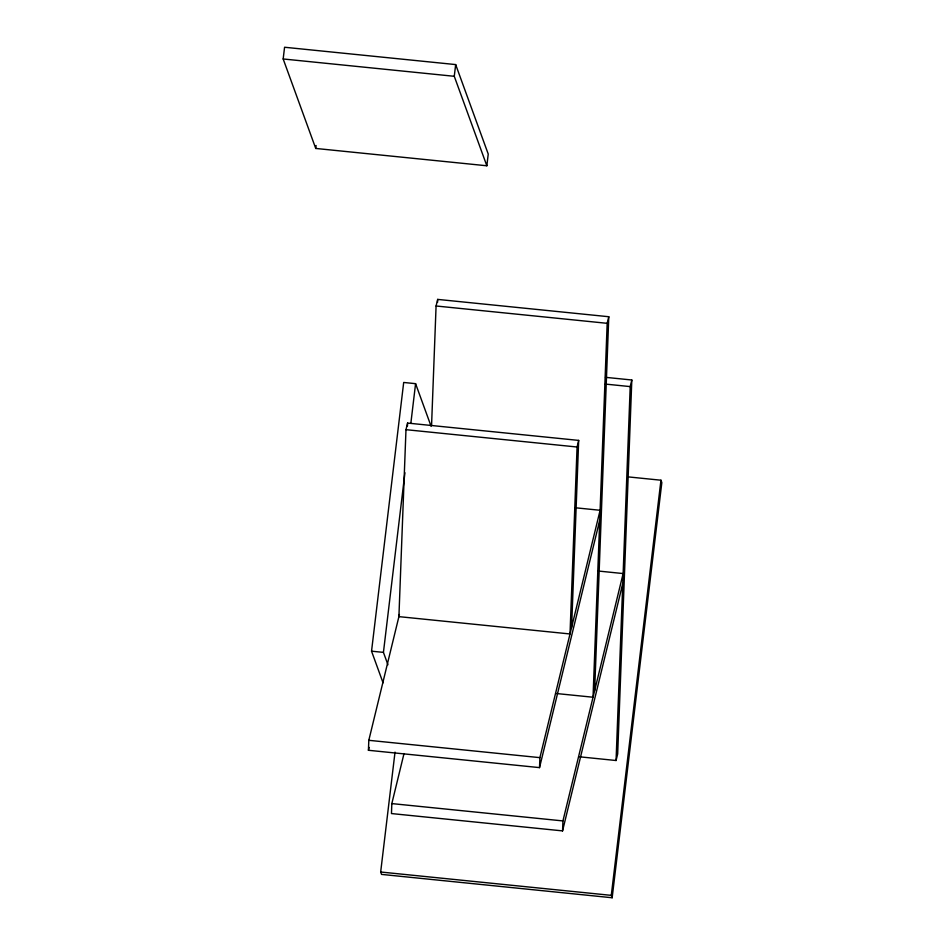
<?xml version="1.0" encoding="UTF-8"?>
<svg xmlns="http://www.w3.org/2000/svg" width="945" height="945" viewBox="0 0 945 945"><rect width="100%" height="100%" fill="white"/><g stroke="black" fill="none" stroke-linecap="round" stroke-linejoin="round"><path stroke-width="1.42" d="M599.732 520.246L539.524 767.612L368.432 750.283L368.81 740.313L399.428 614.486M404.023 753.543L391.832 803.593L391.466 813.562L562.558 830.891L622.755 583.526M405.984 429.68L398.908 616.636L570.012 633.965L577.076 447.009L578.683 440.405L407.59 423.077L405.984 429.68L577.076 447.009M407.472 426.018L407.59 423.077M431.57 425.226L436.082 305.991L437.689 299.4L608.781 316.729L594.641 690.641M437.57 302.341L437.689 299.4M539.524 767.612L539.902 757.642L600.11 510.276L575.245 507.76M562.558 830.891L562.936 820.922L623.133 573.556L598.279 571.028M571.607 627.362L578.683 440.405M608.781 316.729L607.174 323.32L593.035 697.233L556.475 693.535M579.509 756.803L616.069 760.512L630.209 386.599L631.815 379.996L605.485 377.327M631.815 379.996L617.676 753.909L616.069 760.512M283.169 58.968L284.575 47.25L455.667 64.579L488.234 154.059L486.84 165.777L315.736 148.448L283.169 58.968L454.273 76.297L486.84 165.777M315.736 148.448L316.091 145.518M383.056 682.833L371.539 651.176L403.692 382.465L415.587 383.67L431.121 426.337M387.946 664.772L383.434 652.381L404.933 472.76M410.874 423.1L415.587 383.67M454.273 76.297L455.667 64.579M628.649 476.941L660.957 480.214L661.831 482.6L612.159 897.75L381.544 874.397L380.67 872.011L395.022 752.137M612.159 897.75L611.285 895.364L660.957 480.214M368.432 750.283L369.129 747.424M436.082 305.991L607.174 323.32M605.343 384.072L630.209 386.599M371.539 651.176L383.434 652.381M368.81 740.313L539.902 757.642M391.832 803.593L562.936 820.922M380.67 872.011L611.285 895.364"/></g></svg>
